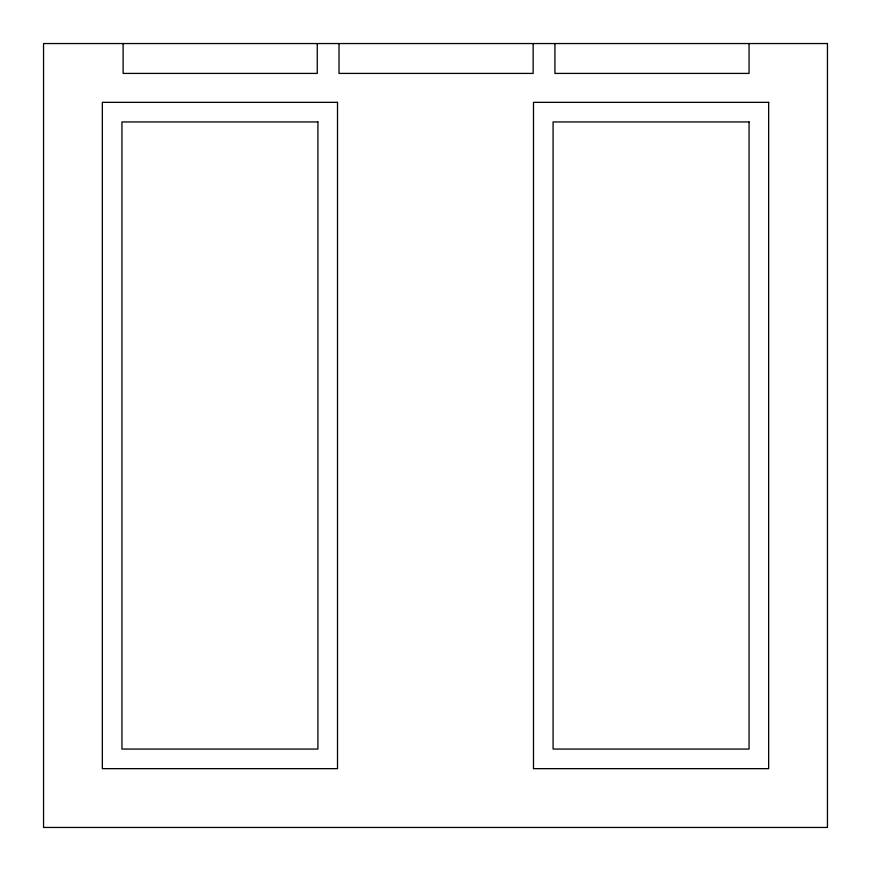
<?xml version="1.0" encoding="UTF-8"?>
<svg xmlns="http://www.w3.org/2000/svg" width="871" height="871" viewBox="0 0 871 871"><rect width="100%" height="100%" fill="white"/><g stroke="black" fill="none" stroke-linecap="round" stroke-linejoin="round"><path stroke-width="1.31" d="M749.06 43.55L749.06 73.414L554.925 73.414L554.925 43.55M533.15 43.55L533.15 73.414L339.026 73.414L339.026 43.55M317.251 43.55L317.251 73.414L123.116 73.414L123.116 43.55M827.45 43.55L43.55 43.55L43.55 827.45L827.45 827.45L827.45 43.55M337.513 102.343L102.343 102.343L102.343 768.658L337.513 768.658L337.513 102.343M768.658 102.343L533.488 102.343L533.488 768.658L768.658 768.658L768.658 102.343M317.915 121.94L121.94 121.94L121.94 749.06L317.915 749.06L317.915 121.94M749.06 121.94L553.085 121.94L553.085 749.06L749.06 749.06L749.06 121.94"/></g></svg>
